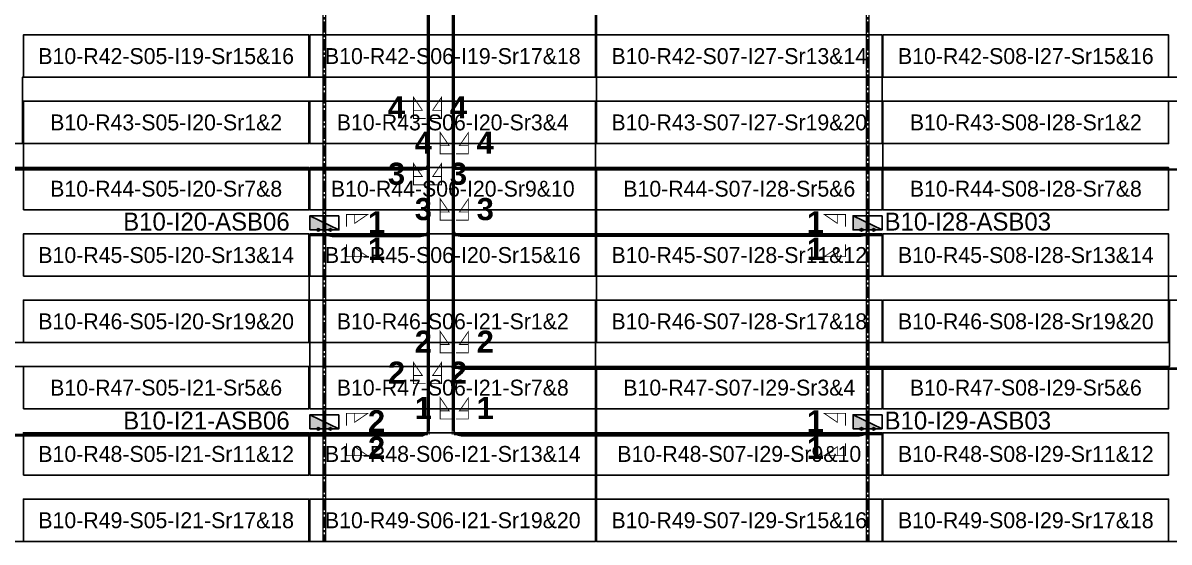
# Model space of a CAD drawing. Header units: metres. Extents: x 530797 to 531361, y 2674572 to 2674944.
# Drawn here: x 530926.7 to 531056.2, y 2674571.7 to 2674630.4 of the extents above; entities that cross this region are included whole.
import ezdxf
from ezdxf.enums import TextEntityAlignment as Align

# ---------------------------------------------------------------- set-up
doc = ezdxf.new("R2010")
doc.units = ezdxf.units.M
doc.linetypes.add('CENTER', pattern=[2, 1.25, -0.25, 0.25, -0.25])
doc.layers.add('Boundary-12.5 MW Block', color=6, linetype='Continuous', lineweight=9)
doc.layers.add('PILE', color=1, linetype='Continuous', lineweight=15)
for name, color, linetype in [('DC Trench BL-10', 40, 'Continuous'), ('E-Inverter Grouping', 2, 'Continuous'), ('Inverter Block-10', 7, 'Continuous'), ('LT Cable(AG) INV to LT Panel BL-10', 2, 'Continuous'), ('Messenger Wire Block-10 (Master Path)', 30, 'Continuous'), ('Messenger Wire Block-10 (MW Path)', 191, 'Continuous'), ('MMS Table Block-10', 8, 'Continuous'), ('Plan Line - DC BL-10', 40, 'Continuous'), ('Section Marking BL-10', 2, 'Continuous')]:
    doc.layers.add(name, color=color, linetype=linetype)
doc.styles.add('BoldTextStyle', font='arialbd.ttf')
doc.styles.get("Standard").update_dxf_attribs({"font": 'Adani Regular.ttf'})

# ---------------------------------------------------------------- blocks, each defined once
blk = doc.blocks.new('MMS Table (32.292 x 4.788)')
at = {"color": 0}
blk.add_lwpolyline([(0, -0.002), (0, 4.786), (32.292, 4.786), (32.292, -0.002)], close=True, dxfattribs=at)
at = {"color": 7}
blk.add_attdef('ID1', text='', height=1.8, dxfattribs=at).set_placement((16.146, 2.392), align=Align.MIDDLE_CENTER)
blk = doc.blocks.new('Inverter Block')
h = blk.add_hatch(color=0)
h.dxf.hatch_style = 1
h.paths.add_polyline_path([(-1.46, 2.27), (-1.46, 0.85), (1.46, 0.85)])
at = {"color": 0}
blk.add_lwpolyline([(1.46, 2.27), (-1.46, 2.27), (-1.46, 0.85), (1.46, 0.85)], close=True, dxfattribs=at)
blk.add_lwpolyline([(-1.46, 2.27), (1.46, 0.85)], dxfattribs=at)
at = {"layer": 'PILE'}
for centre in [(-0.61, 0.85), (0.61, 0.85)]:
    blk.add_circle(centre, 0.156, dxfattribs=at)
at = {"color": 7}
blk.add_attdef('ID', (-1.46, 3.01), '', height=1.8, dxfattribs=at)

msp = doc.modelspace()

# ---------------------------------------------------------------- linework, layer by layer
at = {"layer": 'Boundary-12.5 MW Block', "const_width": 0.05}
msp.add_lwpolyline([(531268.32, 2674781.79), (531185.74, 2674781.79), (531185.74, 2674579.29), (531088.56, 2674579.29), (531088.56, 2674571.79), (530797.14, 2674571.79), (530797.14, 2674854.08), (531120.96, 2674854.08), (531120.96, 2674846.58), (531185.74, 2674846.58), (531263.42, 2674846.58), (531263.42, 2674944.08), (531328.1, 2674944.08), (531328.1, 2674914.08), (531360.49, 2674914.08), (531360.49, 2674781.79)], close=True, dxfattribs=at)
at = {"layer": 'DC Trench BL-10', "color": 40, "const_width": 0.15}
for points in [[(530960.88, 2674696.58), (530960.58, 2674696.58), (530960.58, 2674571.79), (530960.88, 2674571.79)], [(530960.88, 2674696.58), (530960.58, 2674696.58), (530960.58, 2674571.79), (530960.88, 2674571.79)], [(531022.29, 2674696.58), (531021.99, 2674696.58), (531021.99, 2674571.79), (531022.29, 2674571.79)], [(531022.29, 2674696.58), (531021.99, 2674696.58), (531021.99, 2674571.79), (531022.29, 2674571.79)]]:
    msp.add_lwpolyline(points, close=True, dxfattribs=at)
at = {"layer": 'E-Inverter Grouping', "color": 3}
for points in [[(530991.39, 2674644.08), (530991.39, 2674624.29), (530926.6, 2674624.29), (530926.6, 2674616.79), (530894.31, 2674616.79), (530894.31, 2674644.08)], [(531088.56, 2674644.08), (531088.56, 2674624.29), (531023.78, 2674624.29), (531023.78, 2674616.79), (530991.49, 2674616.79), (530991.49, 2674644.08)], [(530926.7, 2674614.08), (530926.7, 2674621.58), (530991.39, 2674621.58), (530991.39, 2674601.79), (530959, 2674601.79), (530959, 2674594.29), (530894.31, 2674594.29), (530894.31, 2674614.08)], [(531023.88, 2674614.08), (531023.88, 2674621.58), (531088.56, 2674621.58), (531088.56, 2674601.79), (531056.17, 2674601.79), (531056.17, 2674594.29), (530991.49, 2674594.29), (530991.49, 2674614.08)], [(530991.39, 2674571.79), (530894.31, 2674571.79), (530894.31, 2674591.58), (530959.1, 2674591.58), (530959.1, 2674599.08), (530991.39, 2674599.08)], [(531088.56, 2674571.79), (530991.49, 2674571.79), (530991.49, 2674591.58), (531056.27, 2674591.58), (531056.27, 2674599.08), (531088.56, 2674599.08)]]:
    msp.add_lwpolyline(points, close=True, dxfattribs=at)
at = {"layer": 'LT Cable(AG) INV to LT Panel BL-10'}
for points in [[(530983.16, 2674724.08), (530981.45, 2674724.08, -0.112127), (530981.06, 2674724.16), (530979.33, 2674724.99, 0.042157), (530979.18, 2674725), (530973.32, 2674725, 0.414214), (530972.42, 2674724.1), (530972.42, 2674705.27, 0.021647), (530972.42, 2674705.19), (530972.46, 2674704.69, -0.021647), (530972.47, 2674704.62), (530972.47, 2674614.7, -0.414214), (530971.57, 2674613.8), (530864.46, 2674613.8, -0.414214), (530863.56, 2674614.7), (530863.56, 2674615.23)], [(530983.16, 2674724), (530981.44, 2674724, -0.112336), (530981.05, 2674724.09), (530979.33, 2674724.92, 0.042157), (530979.18, 2674724.93), (530973.39, 2674724.93, 0.414214), (530972.49, 2674724.03), (530972.49, 2674705.27, 0.021647), (530972.49, 2674705.2), (530972.54, 2674704.7, -0.021647), (530972.54, 2674704.62), (530972.54, 2674584.63, -0.414214), (530971.64, 2674583.73), (530864.46, 2674583.73, -0.414214), (530863.56, 2674584.63), (530863.56, 2674585.23)], [(530983.16, 2674724.05), (530981.45, 2674724.05, -0.112197), (530981.06, 2674724.14), (530979.33, 2674724.97, 0.042157), (530979.18, 2674724.98), (530973.34, 2674724.98, 0.414214), (530972.44, 2674724.08), (530972.44, 2674705.27, 0.021647), (530972.44, 2674705.19), (530972.49, 2674704.69, -0.021647), (530972.49, 2674704.62), (530972.49, 2674607.18, -0.414214), (530971.59, 2674606.28), (530961.63, 2674606.28, -0.414214), (530960.73, 2674607.18), (530960.73, 2674607.73)], [(530983.16, 2674724.03), (530981.44, 2674724.03, -0.112267), (530981.05, 2674724.12), (530979.33, 2674724.94, 0.042157), (530979.18, 2674724.95), (530973.37, 2674724.95, 0.414214), (530972.47, 2674724.05), (530972.47, 2674705.27, 0.021647), (530972.47, 2674705.19), (530972.51, 2674704.7, -0.021647), (530972.52, 2674704.62), (530972.52, 2674584.65, -0.414214), (530971.62, 2674583.75), (530961.63, 2674583.75, -0.414214), (530960.73, 2674584.65), (530960.73, 2674585.23)]]:
    msp.add_lwpolyline(points, format="xyb", dxfattribs=at)
at = {"layer": 'LT Cable(AG) INV to LT Panel BL-10', "color": 5}
for points in [[(530982.14, 2674723.68), (530980.55, 2674723.68, 0.078431), (530980.27, 2674723.64), (530979.38, 2674723.35, -0.078431), (530979.1, 2674723.3), (530975.97, 2674723.3, 0.414214), (530975.07, 2674722.4), (530975.07, 2674705.37, 0.093355), (530975.13, 2674705.05), (530975.23, 2674704.79, -0.093355), (530975.29, 2674704.46), (530975.29, 2674584.65, 0.414214), (530976.19, 2674583.75), (531021.24, 2674583.75, 0.414214), (531022.14, 2674584.65), (531022.14, 2674585.23)], [(530982.14, 2674723.66), (530980.55, 2674723.66, 0.078431), (530980.28, 2674723.61), (530979.39, 2674723.32, -0.078431), (530979.11, 2674723.28), (530975.99, 2674723.28, 0.414214), (530975.09, 2674722.38), (530975.09, 2674705.38, 0.093355), (530975.15, 2674705.05), (530975.25, 2674704.79, -0.093355), (530975.32, 2674704.46), (530975.32, 2674592.18, 0.414214), (530976.22, 2674591.28), (531118.42, 2674591.28, 0.414214), (531119.32, 2674592.18), (531119.32, 2674592.73)], [(530982.14, 2674723.63), (530980.56, 2674723.63, 0.078431), (530980.28, 2674723.59), (530979.39, 2674723.3, -0.078431), (530979.11, 2674723.25), (530976.02, 2674723.25, 0.414214), (530975.12, 2674722.35), (530975.12, 2674705.38, 0.093355), (530975.18, 2674705.06), (530975.28, 2674704.8, -0.093355), (530975.34, 2674704.47), (530975.34, 2674607.2, 0.414214), (530976.24, 2674606.3), (531021.24, 2674606.3, 0.414214), (531022.14, 2674607.2), (531022.14, 2674607.73)], [(530982.14, 2674723.61), (530980.56, 2674723.61, 0.078431), (530980.28, 2674723.56), (530979.39, 2674723.27, -0.078431), (530979.12, 2674723.23), (530976.04, 2674723.23, 0.414214), (530975.14, 2674722.33), (530975.14, 2674705.39, 0.093355), (530975.2, 2674705.06), (530975.3, 2674704.8, -0.093355), (530975.37, 2674704.47), (530975.37, 2674614.73, 0.414214), (530976.27, 2674613.83), (531118.42, 2674613.83, 0.414214), (531119.32, 2674614.73), (531119.32, 2674615.23)]]:
    msp.add_lwpolyline(points, format="xyb", dxfattribs=at)
at = {"layer": 'Messenger Wire Block-10 (Master Path)'}
for points in [[(530972.39, 2674583.88), (530972.39, 2674704.65)], [(530975.42, 2674583.88), (530975.42, 2674704.65)], [(530861.92, 2674613.88), (530972.39, 2674613.88)], [(530975.42, 2674613.88), (531120.96, 2674613.88)], [(530959.1, 2674606.38), (530972.39, 2674606.38)], [(530975.42, 2674606.38), (531023.78, 2674606.38)], [(530975.42, 2674591.38), (531120.96, 2674591.38)], [(530861.92, 2674583.88), (530972.39, 2674583.88)], [(530975.42, 2674583.88), (531023.78, 2674583.88)]]:
    msp.add_lwpolyline(points, dxfattribs=at)
at = {"layer": 'Messenger Wire Block-10 (MW Path)', "const_width": 0.1}
for points in [[(530972.64, 2674583.88), (530972.64, 2674704.65)], [(530975.17, 2674583.88), (530975.17, 2674704.65)], [(530861.92, 2674613.88), (530972.39, 2674613.88)], [(530975.42, 2674613.88), (531120.96, 2674613.88)], [(530959.1, 2674606.38), (530972.39, 2674606.38)], [(530975.42, 2674606.38), (531023.78, 2674606.38)], [(530975.42, 2674591.38), (531120.96, 2674591.38)], [(530861.92, 2674583.88), (530972.39, 2674583.88)], [(530975.42, 2674583.88), (531023.78, 2674583.88)]]:
    msp.add_lwpolyline(points, dxfattribs=at)
at = {"layer": 'Plan Line - DC BL-10', "color": 6, "linetype": 'CENTER'}
for points in [[(530960.73, 2674696.58), (530960.73, 2674571.79)], [(531022.14, 2674696.58), (531022.14, 2674571.79)]]:
    msp.add_lwpolyline(points, dxfattribs=at)
at = {"layer": 'Section Marking BL-10', "color": 94, "lineweight": 35, "true_color": 0x00a500, "const_width": 0.1}
for points in [[(530972.19, 2674619.63), (530970.8, 2674619.63), (530970.8, 2674622.03), (530971.81, 2674620.55), (530970.8, 2674620.55)], [(530972.59, 2674619.63), (530973.98, 2674619.63), (530973.98, 2674622.03), (530972.97, 2674620.55), (530973.98, 2674620.55)], [(530975.22, 2674615.63), (530973.83, 2674615.63), (530973.83, 2674618.03), (530974.84, 2674616.55), (530973.83, 2674616.55)], [(530975.62, 2674615.63), (530977.01, 2674615.63), (530977.01, 2674618.03), (530976, 2674616.55), (530977.01, 2674616.55)], [(530972.19, 2674612.13), (530970.8, 2674612.13), (530970.8, 2674614.53), (530971.81, 2674613.05), (530970.8, 2674613.05)], [(530972.59, 2674612.13), (530973.98, 2674612.13), (530973.98, 2674614.53), (530972.97, 2674613.05), (530973.98, 2674613.05)], [(530975.22, 2674608.13), (530973.83, 2674608.13), (530973.83, 2674610.53), (530974.84, 2674609.05), (530973.83, 2674609.05)], [(530975.62, 2674608.13), (530977.01, 2674608.13), (530977.01, 2674610.53), (530976, 2674609.05), (530977.01, 2674609.05)], [(530963.23, 2674607.38), (530963.23, 2674608.77), (530965.63, 2674608.77), (530964.15, 2674607.76), (530964.15, 2674608.77)], [(531019.64, 2674607.38), (531019.64, 2674608.77), (531017.24, 2674608.77), (531018.72, 2674607.76), (531018.72, 2674608.77)], [(530963.23, 2674605.38), (530963.23, 2674603.99), (530965.63, 2674603.99), (530964.15, 2674605), (530964.15, 2674603.99)], [(531019.64, 2674605.38), (531019.64, 2674603.99), (531017.24, 2674603.99), (531018.72, 2674605), (531018.72, 2674603.99)], [(530975.22, 2674593.13), (530973.83, 2674593.13), (530973.83, 2674595.53), (530974.84, 2674594.05), (530973.83, 2674594.05)], [(530975.62, 2674593.13), (530977.01, 2674593.13), (530977.01, 2674595.53), (530976, 2674594.05), (530977.01, 2674594.05)], [(530972.19, 2674589.63), (530970.8, 2674589.63), (530970.8, 2674592.03), (530971.81, 2674590.55), (530970.8, 2674590.55)], [(530972.59, 2674589.63), (530973.98, 2674589.63), (530973.98, 2674592.03), (530972.97, 2674590.55), (530973.98, 2674590.55)], [(530975.22, 2674585.63), (530973.83, 2674585.63), (530973.83, 2674588.03), (530974.84, 2674586.55), (530973.83, 2674586.55)], [(530975.62, 2674585.63), (530977.01, 2674585.63), (530977.01, 2674588.03), (530976, 2674586.55), (530977.01, 2674586.55)], [(530963.23, 2674584.88), (530963.23, 2674586.27), (530965.63, 2674586.27), (530964.15, 2674585.26), (530964.15, 2674586.27)], [(531019.64, 2674584.88), (531019.64, 2674586.27), (531017.24, 2674586.27), (531018.72, 2674585.26), (531018.72, 2674586.27)], [(530963.23, 2674582.88), (530963.23, 2674581.49), (530965.63, 2674581.49), (530964.15, 2674582.5), (530964.15, 2674581.49)], [(531019.64, 2674582.88), (531019.64, 2674581.49), (531017.24, 2674581.49), (531018.72, 2674582.5), (531018.72, 2674581.49)]]:
    msp.add_lwpolyline(points, dxfattribs=at)

# ---------------------------------------------------------------- block references
at = {"layer": 'Inverter Block-10'}
ref = msp.add_blockref('Inverter Block', (530960.73, 2674606.07), dxfattribs=dict(at, xscale=1.124999999976148, yscale=1.124999999976148, zscale=1.124999999976148))
ref.add_attrib('ID', 'B10-I20-ASB06', (530937.99, 2674606.95), dxfattribs={"layer": '0', "color": 7, "height": 2.025})
ref = msp.add_blockref('Inverter Block', (531022.14, 2674606.07), dxfattribs=dict(at, xscale=1.124999999976148, yscale=1.124999999976148, zscale=1.124999999976148))
ref.add_attrib('ID', 'B10-I28-ASB03', (531024.06, 2674606.95), dxfattribs={"layer": '0', "color": 7, "height": 2.025})
ref = msp.add_blockref('Inverter Block', (530960.73, 2674583.57), dxfattribs=dict(at, xscale=1.124999999976148, yscale=1.124999999976148, zscale=1.124999999976148))
ref.add_attrib('ID', 'B10-I21-ASB06', (530937.99, 2674584.45), dxfattribs={"layer": '0', "color": 7, "height": 2.025})
ref = msp.add_blockref('Inverter Block', (531022.14, 2674583.57), dxfattribs=dict(at, xscale=1.124999999976148, yscale=1.124999999976148, zscale=1.124999999976148))
ref.add_attrib('ID', 'B10-I29-ASB03', (531024.06, 2674584.45), dxfattribs={"layer": '0', "color": 7, "height": 2.025})
at = {"layer": 'MMS Table Block-10'}
for p, values in [((530926.7, 2674624.29), {'ID1': 'B10-R42-S05-I19-Sr15&16'}), ((530959.1, 2674624.29), {'ID1': 'B10-R42-S06-I19-Sr17&18'}), ((530991.49, 2674624.29), {'ID1': 'B10-R42-S07-I27-Sr13&14'}), ((531023.88, 2674624.29), {'ID1': 'B10-R42-S08-I27-Sr15&16'}), ((530926.7, 2674616.79), {'ID1': 'B10-R43-S05-I20-Sr1&2'}), ((530959.1, 2674616.79), {'ID1': 'B10-R43-S06-I20-Sr3&4'}), ((530991.49, 2674616.79), {'ID1': 'B10-R43-S07-I27-Sr19&20'}), ((531023.88, 2674616.79), {'ID1': 'B10-R43-S08-I28-Sr1&2'}), ((530926.7, 2674609.29), {'ID1': 'B10-R44-S05-I20-Sr7&8'}), ((530959.1, 2674609.29), {'ID1': 'B10-R44-S06-I20-Sr9&10'}), ((530991.49, 2674609.29), {'ID1': 'B10-R44-S07-I28-Sr5&6'}), ((531023.88, 2674609.29), {'ID1': 'B10-R44-S08-I28-Sr7&8'}), ((530926.7, 2674601.79), {'ID1': 'B10-R45-S05-I20-Sr13&14'}), ((530959.1, 2674601.79), {'ID1': 'B10-R45-S06-I20-Sr15&16'}), ((530991.49, 2674601.79), {'ID1': 'B10-R45-S07-I28-Sr11&12'}), ((531023.88, 2674601.79), {'ID1': 'B10-R45-S08-I28-Sr13&14'}), ((530926.7, 2674594.29), {'ID1': 'B10-R46-S05-I20-Sr19&20'}), ((530959.1, 2674594.29), {'ID1': 'B10-R46-S06-I21-Sr1&2'}), ((530991.49, 2674594.29), {'ID1': 'B10-R46-S07-I28-Sr17&18'}), ((531023.88, 2674594.29), {'ID1': 'B10-R46-S08-I28-Sr19&20'}), ((530926.7, 2674586.79), {'ID1': 'B10-R47-S05-I21-Sr5&6'}), ((530959.1, 2674586.79), {'ID1': 'B10-R47-S06-I21-Sr7&8'}), ((530991.49, 2674586.79), {'ID1': 'B10-R47-S07-I29-Sr3&4'}), ((531023.88, 2674586.79), {'ID1': 'B10-R47-S08-I29-Sr5&6'}), ((530926.7, 2674579.29), {'ID1': 'B10-R48-S05-I21-Sr11&12'}), ((530959.1, 2674579.29), {'ID1': 'B10-R48-S06-I21-Sr13&14'}), ((530991.49, 2674579.29), {'ID1': 'B10-R48-S07-I29-Sr9&10'}), ((531023.88, 2674579.29), {'ID1': 'B10-R48-S08-I29-Sr11&12'}), ((530926.7, 2674571.79), {'ID1': 'B10-R49-S05-I21-Sr17&18'}), ((530959.1, 2674571.79), {'ID1': 'B10-R49-S06-I21-Sr19&20'}), ((530991.49, 2674571.79), {'ID1': 'B10-R49-S07-I29-Sr15&16'}), ((531023.88, 2674571.79), {'ID1': 'B10-R49-S08-I29-Sr17&18'})]:
    msp.add_blockref('MMS Table (32.292 x 4.788)', p, dxfattribs=at).add_auto_attribs(values)

# ---------------------------------------------------------------- texts
at = {"layer": 'Section Marking BL-10', "color": 94, "true_color": 0x00a500, "style": 'BoldTextStyle'}
for s, p in [('4', (530968.89, 2674620.88)), ('4', (530975.89, 2674620.88)), ('4', (530971.92, 2674616.88)), ('4', (530978.92, 2674616.88)), ('3', (530968.89, 2674613.38)), ('3', (530975.89, 2674613.38)), ('3', (530971.92, 2674609.38)), ('3', (530978.92, 2674609.38)), ('1', (530966.63, 2674607.88)), ('1', (531016.24, 2674607.88)), ('1', (530966.63, 2674604.88)), ('1', (531016.24, 2674604.88)), ('2', (530971.92, 2674594.38)), ('2', (530978.92, 2674594.38)), ('2', (530968.89, 2674590.88)), ('2', (530975.89, 2674590.88)), ('1', (530971.92, 2674586.88)), ('1', (530978.92, 2674586.88)), ('2', (530966.63, 2674585.38)), ('1', (531016.24, 2674585.38)), ('2', (530966.63, 2674582.38)), ('1', (531016.24, 2674582.38))]:
    msp.add_text(s, height=2.5, dxfattribs=at).set_placement(p, align=Align.MIDDLE_CENTER)

doc.saveas('drawing.dxf')
